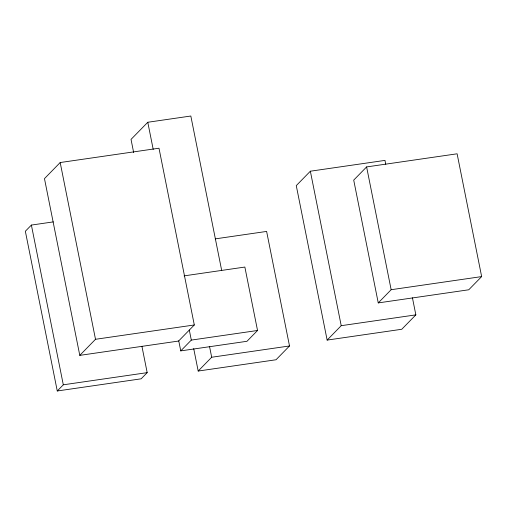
<?xml version="1.0" encoding="UTF-8"?>
<svg xmlns="http://www.w3.org/2000/svg" width="507" height="507" viewBox="0 0 507 507"><rect width="100%" height="100%" fill="white"/><g stroke="black" fill="none" stroke-linecap="round" stroke-linejoin="round"><path stroke-width="0.76" d="M60.187 162.538L44.47 178.616L79.789 355.369L178.584 341.046L194.308 324.968L158.989 148.215L60.187 162.538L95.506 339.291L79.789 355.369M53.336 221.889L31.39 225.07L25.35 231.249L57.266 390.979L141.142 378.818L147.182 372.645L141.916 346.281M221.679 270.415L190.828 116.021L147.784 122.263L131.034 139.393L133.664 152.582M57.266 390.979L63.305 384.807L147.182 372.645M385.751 164.268L384.978 160.389L310.354 171.208L296.272 185.613L327.142 340.089L401.766 329.265L415.848 314.866L412.432 297.786M178.743 340.831L180.752 350.888L191.31 340.089L257.537 330.488L244.862 267.056L184.085 275.871M366.612 166.923L353.715 180.112L378.254 302.907L468.753 289.782L481.65 276.594L457.111 153.798L366.612 166.923L391.151 289.712L378.254 302.907M193.706 348.607L198.193 371.048L211.685 357.245L289.51 345.964L266.619 231.426L215.26 238.873M257.537 330.488L246.979 341.287L180.752 350.888M289.51 345.964L276.017 359.761L198.193 371.048M327.142 340.089L341.217 325.684L415.848 314.866M391.151 289.712L481.65 276.594M95.506 339.291L194.308 324.968M310.354 171.208L341.217 325.684M209.518 346.414L211.685 357.245M147.784 122.263L153.209 149.413M189.301 330.032L191.31 340.089M31.39 225.07L63.305 384.807"/></g></svg>
